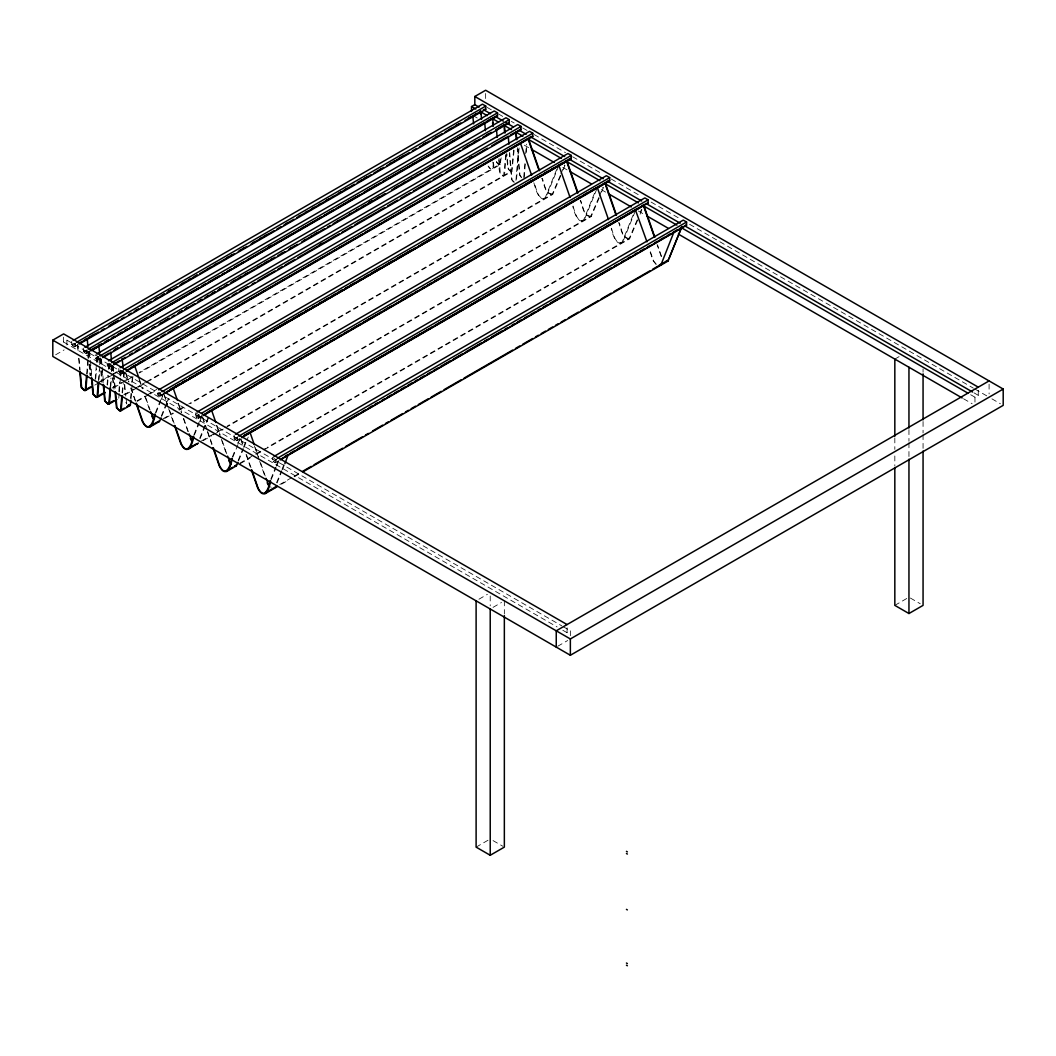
<?xml version="1.0" encoding="UTF-8"?>
<svg xmlns="http://www.w3.org/2000/svg" width="1056" height="1056" viewBox="0 0 1056 1056"><rect width="100%" height="100%" fill="white"/><g stroke="black" fill="none" stroke-linecap="round" stroke-linejoin="round"><path stroke-width="0.75" stroke-dasharray="5 3.75" d="M86.671 373.89L87.833 359.66M87.965 358.076L88.48 351.74M87.146 374.233L88.308 359.964M88.44 358.38L89.087 350.46L89.654 356.941M95.185 379.54L97.112 355.806M95.779 378.312L96.545 368.795M97.073 362.459L97.588 356.123M98.432 380.688L99.594 366.445M99.726 364.861L100.373 356.954M99.026 379.434L99.805 369.93M100.333 363.594L100.716 358.829M107.065 384.754L107.844 375.25M108.359 368.927L108.874 362.591M107.54 385.097L108.306 375.593M108.834 369.257L109.349 362.908M110.194 387.473L110.972 377.982M111.487 371.659L112.134 363.739M110.788 386.232L111.448 378.299M112.094 370.379L112.609 364.043L113.322 372.134M118.826 391.538L119.605 382.048M120.12 375.712L120.648 369.389M118.774 398.231L119.17 393.479M119.302 391.895L120.463 377.626M120.595 376.042L121.11 369.706M122.087 392.687L122.734 384.78M123.38 376.86L123.895 370.537M122.562 393.017L123.328 383.513M123.856 377.177L124.238 372.412M130.601 398.323L131.366 388.832M131.881 382.51L132.409 376.174M131.063 398.68L133.135 373.322M492.822 162.043C494.327 167.772 491.238 171.455 488.558 166.214M493.284 162.386C495.449 169.633 490.499 171.442 488.096 166.043M500.597 159.06L499.818 164.182L139.022 372.491M501.191 157.819L500.174 164.657L139.379 372.953M505.745 154.585L503.659 175.534L501.772 174.979L500.32 172.999L499.039 158.453M506.207 154.915L504.53 175.52C497.363 177.5 499.409 163.02 498.709 159.878M513.652 150.018L511.579 170.966L146.494 381.744M514.114 150.348L511.936 171.442L149.701 380.569M515.948 180.365L518.668 147.14M516.542 179.137L519.13 147.444M523.736 177.382L524.898 163.139M525.677 153.648L526.442 144.157M524.198 177.751L525.36 163.482M526.271 152.394L526.918 144.461M155.483 412.54L163.297 393.241M155.932 412.922L160.736 401.029M161.344 399.551L163.522 393.426M161.278 416.011L165.488 405.623M166.082 404.131L169.092 396.713M161.726 416.407L168.947 398.574M193.921 434.729L201.736 415.43M194.37 435.112L199.188 423.232M199.782 421.74L202.184 415.8M199.716 438.214L208.138 417.424M200.165 438.596L209.801 414.823M232.36 456.931L235.369 449.5M237.772 443.573L240.174 437.633M232.808 457.314L240.029 439.481M238.168 460.403L242.972 448.523M243.58 447.044L246.589 439.613M238.616 460.786L243.421 448.906M244.028 447.427L248.239 437.026M270.811 479.12L275.616 467.24M276.223 465.762L278.018 461.314M271.26 479.503L276.065 467.623M276.672 466.132L278.48 461.683M276.606 482.605L281.424 470.725M282.018 469.234L283.826 464.785M277.055 482.988L281.873 471.108M282.467 469.616L284.275 465.155M556.644 169.554L545.226 197.762C538.124 201.379 535.669 186.239 534.283 182.899M558.901 165.462L545.662 198.145C538.243 202.171 535.062 186.569 533.848 182.78M560.34 175.375L552.367 193.974L188.72 403.933M560.947 173.897L564.551 164.987M560.789 175.758L552.737 194.449L190.502 403.577M563.204 169.818L565 165.356M594.488 193.235L583.664 219.965C576.563 223.582 574.108 208.441 572.735 205.088M596.746 189.143L584.113 220.348C577.342 224.321 573.725 210.329 572.827 206.514M598.792 197.578L590.819 216.176L227.159 426.122M599.386 196.086L603.002 187.176M599.24 197.947L591.175 216.638L224.664 428.248M601.643 192.007L603.451 187.546M632.927 215.424L622.103 242.154C615.014 245.771 612.546 230.63 611.173 227.291M635.184 211.345L622.552 242.537C615.793 246.51 612.163 232.518 611.266 228.703M637.23 219.767L629.257 238.366L267.036 447.493M640.24 212.348L641.441 209.378M637.679 220.15L629.614 238.841L255.961 454.568M640.094 214.21L641.89 209.748M63.624 337.154L63.624 342.052L66.911 340.151L561.805 625.865M71.729 341.299L71.729 344.573L74.58 342.923M71.729 344.573L75.293 343.332M55.625 354.816L64.086 349.919M72.442 344.982L72.442 345.721L75.293 344.084M77.88 344.824L74.316 346.817L77.167 344.414M83.49 348.084L83.49 351.358L86.341 349.708M83.49 351.358L87.054 350.117M84.203 351.767L84.203 352.519L87.054 350.869M84.203 352.519L86.077 353.602L88.928 351.212M86.077 353.602L90.354 351.133M86.077 352.849L89.641 351.608M98.815 356.915L95.964 358.552L97.838 360.386L98.551 356.783L95.251 354.882L95.251 358.156L98.102 356.506M95.964 359.304L98.815 357.654M97.838 359.647L100.69 357.997M97.838 360.386L100.69 358.75M109.864 363.29L107.012 364.94L110.576 363.7M107.725 365.35L107.725 366.102L110.576 364.452M107.725 366.102L109.6 367.184L112.451 364.782M109.6 367.184L112.451 365.534M97.258 383.011L120.107 369.824M94.75 385.136L99.04 382.668M100.465 381.836L113.322 374.418M114.748 373.586L121.902 369.468M118.774 368.465L118.774 371.725L123.064 369.257M118.774 371.725L122.338 370.498M119.486 372.134L119.486 372.887L122.338 371.237M124.925 371.989L121.361 373.969L124.225 371.58M111.87 388.159L121.876 382.378M123.301 381.559L131.868 376.609M113.652 387.803L125.083 381.203M126.509 380.384L133.663 376.253M123.631 394.944L133.637 389.176M135.062 388.344L145.068 382.576M125.413 394.601L136.844 388.001M138.283 387.169L148.276 381.401M136.831 400.91L145.398 395.96M146.824 395.142L156.829 389.36M137.174 401.386L148.606 394.786M150.044 393.967L157.186 389.836M160.076 392.278L157.225 393.928L160.776 392.687M157.925 394.337L157.925 395.089L160.776 393.439M157.925 395.089L159.812 396.172L164.089 392.951M159.812 396.172L164.089 393.703M159.812 395.419L163.363 394.178M163.007 418.783L172.999 413.002M178.715 409.702L187.295 404.752M164.789 418.427L173.369 413.477M179.084 410.177L184.787 406.877M197.868 414.124L195.664 412.856L195.664 416.117L198.515 414.48M195.664 416.117L199.228 414.876M196.376 416.526L196.376 417.278L199.228 415.628M196.376 417.278L198.251 418.361L201.102 415.972M198.251 418.361L202.528 415.892M201.445 440.972L215.728 432.722M217.166 431.904L225.733 426.954M203.24 440.616L211.807 435.666M213.233 434.848L223.238 429.066M234.115 435.046L234.115 438.319L236.966 436.669M234.115 438.319L237.666 437.078M234.815 438.728L234.815 439.468L237.666 437.831M240.253 438.57L236.702 440.563L239.554 438.161M239.884 463.162L254.179 454.925M255.605 454.093L265.61 448.325M240.253 463.637L250.246 457.868M274.745 458.515L272.554 457.235L272.554 460.508L276.118 459.268M273.266 460.918L273.266 461.67L277.543 459.202M278.705 460.772L275.141 462.752L277.992 460.363M279.761 484.532L292.618 477.114M294.043 476.296L301.198 472.164M281.556 484.189L288.697 480.058M294.413 476.758L301.554 472.639M478.936 599.214L487.397 594.317M894.828 359.093L899.065 356.651M493.046 607.358L501.521 602.474M562.795 630.247L567.072 632.716L570.359 630.815L570.359 635.699M970.688 394.746L974.965 397.214L978.265 395.314L978.265 388.793M557.66 646.298L567.679 640.504M476.111 847.123L488.809 839.784M894.828 605.378L907.54 598.039M552.367 193.974C544.817 194.132 544.619 182.846 542.203 178.332M552.737 194.449C544.777 194.766 544.078 183.124 541.754 178.213M590.819 216.176C583.268 216.322 583.07 205.036 580.642 200.521M591.175 216.638C583.229 216.955 582.516 205.313 580.206 200.416M629.257 238.366C621.707 238.511 621.509 227.238 619.093 222.724M629.614 238.841C621.667 239.158 620.968 227.515 618.644 222.605M499.818 164.182L497.93 163.627L496.465 161.647M500.174 164.657L497.825 163.957L496.003 161.476M511.579 170.966L509.692 170.412L508.226 168.432L506.946 153.886M511.936 171.442L509.586 170.755L507.764 168.26L506.484 153.688M163.733 393.479L168.089 407.128M514.364 182.252L512.081 179.784L509.652 152.302M487.067 107.369L491.344 109.837M498.472 113.956L502.748 116.424M511.302 121.374L514.166 123.011M522.72 127.961L526.997 130.429M534.125 134.548L565.501 152.658M572.629 156.776L602.58 174.068M611.147 179.005L641.098 196.297M651.077 202.066L681.028 219.358M689.581 224.294L973.394 388.159M974.82 388.978L987.664 396.383M991.914 398.838L1000.375 403.735M973.988 392.845L978.265 395.314M472.943 115.526L477.233 117.995M524.291 145.16L529.993 148.46M562.795 167.389L567.072 169.871M601.3 189.631L605.59 192.1M638.392 211.042L644.094 214.328M963.56 398.772L972.114 403.709M910.364 598.039L920.238 603.742M563.231 626.696L570.359 630.815M74.316 346.064L75.029 346.474L75.029 343.2M95.251 358.156L95.964 358.552M109.6 366.432L110.312 366.841L110.312 363.568M121.361 373.23L122.074 373.626L122.074 370.366M198.251 417.622L198.964 418.018L198.964 414.757M236.702 439.811L237.402 440.22L237.402 436.946M275.141 462L275.854 462.409L275.854 459.149M72.442 345.721L74.316 346.817M119.486 372.887L121.361 373.969M234.815 439.468L236.702 440.563M273.266 461.67L275.141 462.752M63.624 342.052L557.093 626.947M493.046 840.602L502.933 846.305M270.402 486.776L271.207 487.318M521.453 177.21L519.988 175.217L517.572 147.748M521.347 177.54L519.526 175.058L517.242 149.147M513.44 182.107L511.619 179.626L509.335 153.714M656.146 264.079L653.651 261.017L649.625 249.48M656.053 264.409L653.242 260.964L649.176 249.374M126.76 403.92L125.875 402.323M126.733 403.339L125.915 397.65M661.571 256.45L657.532 244.913M661.148 256.397L657.096 244.807M255.354 447.718L258.548 456.892M260.687 463.016L265.478 476.771M254.377 446.081L259.182 459.848M259.71 461.38L265.03 476.665M241.151 439.388L243.817 447.044M246.484 454.687L251.275 468.442M240.715 439.283L243.382 446.926M246.035 454.568L250.298 466.805M216.916 425.528L220.11 434.702M222.235 440.814L227.027 454.582M216.467 425.41L220.73 437.646M221.258 439.177L226.591 454.476M202.712 417.199L206.976 429.436M207.504 430.967L212.824 446.252M202.264 417.08L205.458 426.254M207.596 432.379L211.86 444.616M178.464 403.339L181.658 412.513M183.797 418.625L188.588 432.379M178.028 403.22L181.223 412.394M183.348 418.506L188.153 432.274M164.261 395.01L167.455 404.184M169.594 410.296L174.385 424.05M168.617 408.659L173.95 423.944M139.498 379.606L142.692 388.78M145.886 397.954L150.137 410.19M139.049 379.5L142.243 388.674M144.91 396.317L149.701 410.084M125.822 372.808L129.017 381.982M131.142 388.093L135.934 401.861M125.387 372.689L128.581 381.876M130.706 387.988L135.498 401.755M123.486 370.168L124.199 378.246M124.766 384.714L125.77 396.026M123.156 371.567L123.737 378.035M124.304 384.516L125.162 394.231M113.216 365.904L115.355 390.152M113.467 373.758L114.893 389.954M111.87 364.993L112.438 371.461M113.005 377.929L114.008 389.242M111.395 364.769L111.976 371.25M112.543 377.731L113.401 387.446M101.455 359.106L102.023 365.574M102.168 367.198L103.594 383.354M100.993 358.868L101.416 363.726M101.983 370.207L103.132 383.156M100.109 358.195L100.676 364.663M101.244 371.131L102.102 380.833M99.634 357.984L100.201 364.465M100.782 370.933L101.772 382.272M89.549 350.698L90.262 358.789M90.407 360.4L91.832 376.57M90.367 365.033L91.37 376.372M88.348 351.41L88.915 357.878M89.483 364.346L90.486 375.659M87.872 351.186L88.44 357.667M89.021 364.148L90.011 375.474M77.788 343.913L78.5 351.991M79.081 358.459L80.071 369.772M77.471 345.286L78.038 351.767M78.606 358.248L79.609 369.574M989.089 384.173L989.089 393.954M974.965 397.214L974.965 402.098M923.063 368.94L923.063 372.227M923.063 421.489L923.063 432.973M923.063 434.623L923.063 449.394M908.952 429.634L908.952 441.25M908.952 442.768L908.952 457.67M894.828 437.897L894.828 449.394M894.828 455.968L894.828 465.815M567.072 627.818L567.072 632.716M504.346 600.838L504.346 613.972M490.222 595.98L490.222 605.827M485.641 93.509L485.641 100.03M160.512 392.555L160.512 395.828M86.79 349.985L86.79 353.258M66.911 340.151L66.911 345.035"/><path stroke-width="1.5" d="M86.539 375.474L85.378 389.717L84.322 390.139L81.642 387.552L80.216 371.395M87.014 375.817L85.853 390.086L84.52 390.614L81.18 387.394L79.754 371.197M98.314 382.272L97.139 396.515L96.083 396.924L93.403 394.35L91.978 378.18M98.776 382.602L97.614 396.871L96.281 397.412L92.941 394.178L91.516 377.982M110.194 387.473L108.9 403.3L107.844 403.722L105.164 401.135L103.739 384.978M110.537 389.4L109.375 403.669L108.042 404.197L104.702 400.963L103.277 384.78M121.836 395.855L120.661 410.098L119.605 410.507L116.926 407.933L115.5 391.763M122.298 396.185L121.136 410.454L119.803 410.995L116.464 407.761L115.038 391.565M130.931 400.264L130.337 405.319L120.622 410.942M154.876 414.018C153.107 423.562 148.447 432.683 142.864 421.74L136.475 403.392M155.324 414.401C153.16 425.581 148.421 432.868 142.428 421.634L136.039 403.273M161.119 417.886L159.588 421.37L149.662 427.152M193.314 436.22C191.558 445.764 186.899 454.885 181.302 443.929L174.913 425.581M193.763 436.603C191.598 447.77 186.859 455.07 180.866 443.824L174.478 425.476M231.766 458.41C229.997 467.953 225.337 477.074 219.754 466.132L213.365 447.784M232.214 458.792C230.036 469.96 225.298 477.259 219.305 466.026L212.916 447.665M238.009 462.277L236.478 465.762L226.552 471.544M270.204 480.612C268.448 490.156 263.789 499.277 258.192 488.321L251.803 469.973M270.653 480.995C268.488 492.162 263.749 499.448 257.756 488.215L251.368 469.867M284.882 463.676L288.262 454.568M669.068 258.298L678.084 236.029M679.285 233.059L681.094 228.598M681.688 227.119L668.065 261.03L302.98 471.808M198.37 443.058L188.113 449.354M236.359 464.864L235.013 465.775M275.246 487.45L272.963 488.413M660.554 264.343L659.208 265.267M668.461 259.776L659.789 265.135M149.305 426.69L159.166 420.948M274.507 487.529L276.91 486.182M479.094 107.118L474.817 104.65L474.817 96.492L485.641 90.248L1003.2 389.057L1003.2 405.359L570.359 655.261L52.8 356.44L52.8 340.151L63.624 333.894L567.072 624.558M471.517 111.434L471.517 106.55L474.817 104.65M73.154 340.468L482.46 104.174L485.747 106.075L485.747 109.336L79.306 344.005M76.454 342.382L485.747 106.075M168.406 291.337L171.257 289.687M79.134 343.134L81.827 341.576M84.506 340.032L87.199 338.474L87.912 346.566M90.064 336.824L94.34 334.356M110.062 325.274L118.628 320.338M135.775 310.438L138.64 308.788M148.632 303.006L151.496 301.356M155.773 298.888L158.638 297.238M161.489 295.588L164.353 293.938M168.63 291.456L171.494 289.806M181.5 284.038L184.351 282.388M188.641 279.919L191.492 278.269M194.357 276.619L197.208 274.969M207.214 269.188L211.49 266.719M214.355 265.069L217.206 263.419M227.212 257.638L231.502 255.169M240.068 250.219L244.358 247.751M252.925 242.801L255.79 241.151M260.066 238.669L268.646 233.719M285.793 223.819L288.644 222.169M298.65 216.401L301.501 214.751M305.791 212.282L308.642 210.632M311.507 208.982L314.358 207.332M318.648 204.851L321.499 203.201M325.789 200.732L328.654 199.082M331.505 197.432L334.369 195.782M338.646 193.301L341.51 191.651M344.362 190.001L347.226 188.351M351.503 185.882L354.367 184.232M357.218 182.582L361.508 180.114M364.36 178.464L367.224 176.814M377.23 171.032L381.506 168.564M390.086 163.614L394.363 161.132M397.228 159.482L405.794 154.532M422.941 144.646L425.806 142.996M435.798 137.214L438.662 135.564M448.655 129.796L451.519 128.146M455.796 125.664L458.66 124.014M468.666 118.246L471.517 116.596M474.263 115.012L476.903 113.494M82.87 341.128L98.564 332.059M101.416 330.422L104.267 328.772M108.544 326.304L118.523 320.536M121.387 318.886L124.238 317.249M128.515 314.78L131.366 313.13M134.218 311.48L137.069 309.83M141.346 307.362L144.197 305.712M147.048 304.075L151.325 301.607M154.176 299.957L157.04 298.307M159.892 296.657L164.168 294.188M167.02 292.538L176.999 286.783M179.85 285.133L189.829 279.365M192.694 277.728L196.97 275.26M199.822 273.61L208.375 268.673M212.652 266.191L228.347 257.136M231.198 255.486L234.049 253.849M238.326 251.381L241.177 249.731M244.028 248.081L246.88 246.431M251.156 243.962L254.008 242.312M256.859 240.676L261.136 238.207M264 236.557L266.851 234.907M269.702 233.257L273.979 230.789M276.83 229.139L281.107 226.67M283.958 225.034L286.81 223.384M289.661 221.734L293.938 219.265M296.789 217.615L299.653 215.965M302.504 214.328L306.781 211.86M309.632 210.21L319.612 204.442M322.463 202.792L331.016 197.855M335.306 195.386L350.988 186.331M360.967 180.563L370.946 174.808M373.811 173.158L376.662 171.508M380.939 169.039L383.79 167.389M386.641 165.739L390.918 163.271M393.769 161.634L396.62 159.984M399.472 158.334L403.748 155.866M406.6 154.216L409.464 152.566M412.315 150.929L416.592 148.46M419.443 146.81L429.422 141.042M432.274 139.392L436.55 136.924M439.402 135.287L442.253 133.637M445.117 131.987L449.394 129.518M452.245 127.868L460.799 122.932M465.076 120.463L480.77 111.408M84.916 347.266L494.221 110.959L497.508 112.86L497.508 116.134L91.067 350.79M88.216 349.166L497.508 112.86M268.739 246.998L271.603 245.348M90.895 349.932L96.281 346.817M97.495 346.262L101.825 343.622M104.623 342.144L108.966 339.491M111.751 338.039L114.682 336.191M117.454 334.739L121.823 332.072M124.582 330.62L127.538 328.772M130.297 327.334L134.68 324.654M137.425 323.215L147.536 317.222M150.256 315.797L161.819 308.972M163.086 308.392L194.687 290.004M195.888 289.45L198.739 287.813M201.604 286.163L206.118 283.404M208.732 282.044L218.975 275.986M221.562 274.639L224.413 272.989M227.264 271.339L231.541 268.871M234.392 267.221L238.973 264.436M240.108 263.934L244.385 261.466M247.236 259.816L251.83 257.017M252.938 256.516L258.971 252.886M260.066 252.397L271.828 245.467M272.897 244.992L278.982 241.336M280.038 240.874L291.839 233.917M292.868 233.468L301.422 228.532M301.831 228.136L304.696 226.486M305.699 226.05L321.394 216.995M324.245 215.345L327.096 213.708M327.558 213.299L334.224 209.59M337.075 207.94L347.068 202.171M347.556 201.749L356.123 196.799M357.047 196.416L359.898 194.766M364.175 192.298L368.98 189.367M369.877 188.998L376.134 185.249M377.005 184.892L379.856 183.242M382.721 181.592L388.991 177.83M389.849 177.474L401.848 170.399M402.679 170.069L411.233 165.132M411.84 164.63L414.704 162.98M415.51 162.65L431.204 153.595M431.851 153.08L436.907 150.308M441.184 147.84L451.163 142.072M451.849 141.53L456.878 138.785M457.565 138.23L464.006 134.666M466.858 133.016L469.709 131.366M471.847 129.98L476.837 127.248M477.563 126.68L483.965 123.13M486.816 121.493L491.304 118.76M492.532 118.193L497.508 116.134M91.78 350.315L496.808 115.724M96.677 354.05L505.982 117.744L509.269 119.645L509.269 122.918L102.828 357.575M99.977 355.951L509.269 119.645M369.085 202.646L371.936 200.996M115.012 349.589L117.863 347.939M120.727 346.289L125.017 343.807M133.584 338.857L137.874 336.389M140.725 334.739L145.015 332.257M160.723 323.189L169.303 318.239M179.296 312.47L182.16 310.82M186.45 308.339L189.301 306.689M199.307 300.92L202.158 299.27M206.448 296.789L209.299 295.152M212.164 293.502L215.015 291.852M219.305 289.37L222.156 287.72M225.02 286.07L227.872 284.42M232.162 281.952L235.026 280.302M239.303 277.82L242.167 276.17M245.018 274.52L247.883 272.87M257.875 267.102L262.165 264.62M265.016 262.97L267.881 261.32M270.732 259.684L275.022 257.202M277.886 255.552L282.163 253.084M290.743 248.134L295.02 245.652M303.6 240.702L306.451 239.052M310.741 236.584L319.308 231.634M336.455 221.734L339.319 220.084M349.312 214.315L352.176 212.665M356.453 210.184L359.317 208.534M362.168 206.884L365.033 205.234M369.323 202.765L372.174 201.115M376.464 198.634L379.315 196.984M382.18 195.334L385.031 193.684M395.036 187.915L397.888 186.265M402.178 183.797L405.029 182.147M407.893 180.497L412.183 178.015M415.034 176.365L417.886 174.715M427.891 168.947L432.181 166.465M440.748 161.515L445.038 159.047M447.889 157.397L456.469 152.447M466.462 146.678L469.326 145.028M473.616 142.547L476.467 140.897M486.473 135.128L489.324 133.478M499.105 127.829L504.385 124.78L505.098 132.871M103.554 356.347L109.256 353.06M113.533 350.592L117.81 348.11M120.661 346.474L129.215 341.524M133.492 339.055L149.186 330M152.038 328.35L154.889 326.713M159.166 324.245L162.017 322.595M164.868 320.945L169.145 318.476M171.996 316.826L174.847 315.176M177.712 313.54L181.988 311.071M184.84 309.421L187.691 307.771M190.542 306.121L194.819 303.653M197.67 302.003L201.947 299.534M204.798 297.898L207.649 296.248M210.5 294.598L214.79 292.129M217.642 290.479L220.493 288.829M223.344 287.192L227.621 284.724M230.472 283.074L240.451 277.306M243.302 275.656L258.997 266.6M261.848 264.95L271.828 259.195M281.807 253.427L284.671 251.777M288.948 249.308L291.799 247.672M294.65 246.022L297.502 244.372M301.778 241.903L304.63 240.253M307.481 238.603L311.758 236.135M314.609 234.498L317.46 232.848M320.324 231.198L324.601 228.73M327.452 227.08L330.304 225.43M333.155 223.793L337.432 221.324M340.283 219.674L350.262 213.906M353.113 212.256L357.403 209.788M360.254 208.151L370.234 202.382M373.085 200.732L381.638 195.796M391.631 190.027L401.61 184.272M404.461 182.622L407.312 180.972M411.589 178.504L414.44 176.854M417.292 175.204L421.568 172.735M424.42 171.098L427.284 169.448M430.135 167.798L434.412 165.33M437.263 163.68L440.114 162.03M444.391 159.562L447.242 157.925M450.094 156.275L454.37 153.806M457.222 152.156L460.073 150.506M462.924 148.856L467.214 146.388M470.065 144.751L480.044 138.983M482.896 137.333L491.449 132.396M495.726 129.928L507.144 123.341M108.438 360.848L517.744 124.542L521.03 126.443L521.03 129.716L113.89 364.716M111.738 362.749L521.03 126.443M319.414 244.9L322.265 243.25M469.418 158.294L472.283 156.644M113.89 363.964L119.592 360.677M122.443 359.027L125.294 357.377M129.571 354.908L132.488 353.074M135.274 351.608L139.63 348.955M142.402 347.503L145.253 345.853M148.104 344.203L152.486 341.524M155.245 340.085L158.096 338.435M160.948 336.798L165.343 334.105M168.076 332.68L178.2 326.687M180.906 325.261L192.496 318.437M193.75 317.856L198.211 315.137M200.878 313.738L212.494 306.887M213.708 306.332L229.403 297.277M232.254 295.627L236.782 292.868M239.382 291.509L247.936 286.572M252.212 284.104L255.064 282.454M257.928 280.804L269.636 273.887M270.758 273.398L275.035 270.93M277.886 269.28L282.493 266.468M285.014 265.162L289.648 262.35M290.717 261.862L295.007 259.393M297.858 257.756L302.504 254.918M303.56 254.456L309.646 250.8M310.688 250.338L322.502 243.368M323.519 242.933L332.086 237.996M332.508 237.6L335.359 235.95M336.362 235.514L339.214 233.878M342.065 232.228L352.044 226.459M354.895 224.809L357.746 223.172M358.222 222.75L377.718 211.636M378.22 211.2L384.846 207.53M387.697 205.88L397.676 200.112M400.528 198.462L406.798 194.7M407.669 194.357L410.52 192.707M413.371 191.057L419.654 187.282M420.499 186.938L430.478 181.183M433.33 179.533L441.896 174.596M446.173 172.115L452.509 168.313M453.301 168.01L461.855 163.06M462.515 162.532L465.366 160.882M466.132 160.591L481.826 151.536M482.513 150.995L487.529 148.249M491.806 145.768L494.657 144.131M495.37 143.563L501.785 140.012M502.511 139.445L507.487 136.712M510.352 135.062L514.628 132.594M517.48 130.957L521.03 129.716M120.199 367.633L529.505 131.327L532.792 133.228L532.792 136.501L126.35 371.158M84.982 390.1L90.367 386.998M85.338 390.575L92.057 386.694M123.499 369.534L532.792 133.228M131.353 367.462L135.63 364.993M138.481 363.343L187.334 335.267M189.816 333.709L207.346 323.717M209.788 322.172L227.344 312.18M228.32 311.467L233.059 308.88M235.462 307.362L240.2 304.748M241.164 304.062L260.198 293.198M261.122 292.538L273.055 285.78M273.966 285.12L305.923 266.812M306.768 266.191L337.352 248.662M338.131 248.068L357.35 237.112M358.103 236.544L363.066 233.812M365.231 232.426L377.362 225.562M378.074 225.02L383.064 222.262M383.777 221.72L403.075 210.725M403.735 210.197L412.302 205.26M413.068 204.943L437.963 190.436M438.794 190.093L457.934 178.913M458.792 178.556L530.666 136.924M126.628 370.498L520.45 143.141L531.63 175.243M521.77 142.375L528.356 138.574L539.537 170.676M96.743 396.884L104.808 392.238M97.099 397.36L105.164 392.7M108.504 403.682L113.89 400.58M108.86 404.158L116.926 399.498M120.265 410.467L124.304 408.144M126.997 406.586L129.677 405.042L128.621 404.963M158.651 389.836L567.943 153.529L571.243 155.43L571.243 158.704L164.789 393.36M161.938 391.736L571.243 155.43M169.792 389.651L179.771 383.896M182.622 382.246L185.486 380.596M189.763 378.127L192.614 376.477M195.466 374.84L198.317 373.19M202.594 370.722L205.445 369.072M208.296 367.422L212.573 364.954M215.424 363.304L218.275 361.667M221.14 360.017L225.416 357.548M228.268 355.898L238.247 350.13M241.098 348.493L245.375 346.025M248.226 344.375L251.077 342.725M253.928 341.075L258.218 338.606M261.07 336.956L269.623 332.02M273.9 329.551L289.582 320.496M292.446 318.846L302.425 313.078M305.276 311.441L308.128 309.791M312.404 307.322L315.256 305.672M318.107 304.022L322.384 301.554M325.235 299.904L328.099 298.267M332.376 295.799L335.227 294.149M338.078 292.499L342.355 290.03M345.206 288.38L348.058 286.73M350.909 285.094L355.186 282.625M358.037 280.975L360.888 279.325M363.752 277.675L368.029 275.207M370.88 273.557L380.86 267.802M383.711 266.152L392.264 261.215M396.541 258.746L412.236 249.691M422.215 243.923L432.194 238.154M435.059 236.504L437.91 234.868M442.187 232.399L445.038 230.749M447.889 229.099L452.166 226.631M455.017 224.981L457.868 223.331M460.72 221.694L464.996 219.226M467.848 217.576L470.699 215.926M473.563 214.276L477.84 211.807M480.691 210.157L490.67 204.402M493.522 202.752L497.798 200.284M500.65 198.634L503.501 196.984M506.352 195.347L510.642 192.878M513.493 191.228L522.047 186.292M526.324 183.81L542.005 174.755M544.87 173.118L547.721 171.468M551.998 169L554.849 167.35M557.7 165.7L561.977 163.231M564.828 161.581L567.679 159.944M174.346 387.156L187.216 379.738M190.067 378.088L200.072 372.319M202.924 370.669L207.214 368.188M210.065 366.538L212.929 364.888M215.78 363.238L220.07 360.769M222.922 359.119L225.786 357.469M228.637 355.819L232.927 353.351M235.778 351.688L245.797 345.919M248.648 344.269L265.795 334.369M268.646 332.719L317.222 304.682M320.074 303.032L337.234 293.132M340.085 291.482L342.936 289.832M345.8 288.182L357.232 281.582M360.083 279.932L362.947 278.282M365.798 276.632L370.088 274.164M372.94 272.501L382.945 266.732M385.796 265.082L395.802 259.314M398.653 257.664L402.943 255.182M405.794 253.532L415.8 247.764M418.651 246.114L467.24 218.077M470.092 216.414L474.382 213.946M477.233 212.296L487.238 206.527M490.09 204.864L492.954 203.227M497.231 200.746L507.236 194.977M510.088 193.327L512.952 191.677M515.803 190.027L520.093 187.546M522.944 185.896L532.963 180.127M535.814 178.477L540.104 176.009M542.956 174.346L552.961 168.577M555.812 166.927L566.795 160.763L577.975 192.878M166.439 392.053L566.795 160.763M166.94 392.053L570.53 159.047M197.089 412.025L606.395 175.718L609.682 177.619L609.682 180.893L203.24 415.549M201.815 413.107L609.682 177.619M208.243 411.853L218.222 406.085M221.074 404.448L225.35 401.966M228.202 400.33L231.053 398.68M233.904 397.03L238.181 394.561M241.032 392.911L249.599 387.974M253.876 385.506L269.557 376.451M272.408 374.801L275.26 373.151M279.55 370.682L282.401 369.032M285.252 367.396L288.103 365.746M292.38 363.277L295.231 361.627M298.082 359.977L302.359 357.509M305.21 355.859L308.062 354.222M312.338 351.74L315.203 350.104M318.054 348.454L322.331 345.985M325.182 344.335L328.033 342.685M330.884 341.048L335.161 338.567M338.012 336.93L340.864 335.28M343.715 333.63L347.992 331.162M350.856 329.512L360.835 323.756M363.686 322.106L380.794 312.22M383.645 310.583L392.212 305.633M402.191 299.878L412.17 294.109M415.021 292.459L417.872 290.822M422.149 288.354L425.014 286.704M427.865 285.054L432.142 282.586M434.993 280.936L437.844 279.286M440.695 277.649L444.972 275.167M447.823 273.53L450.674 271.88M453.526 270.23L457.802 267.762M460.667 266.112L464.944 263.644M467.795 261.994L470.646 260.357M473.497 258.707L477.774 256.238M480.625 254.588L490.604 248.82M493.456 247.183L502.022 242.233M506.299 239.765L521.981 230.71M524.832 229.06L527.683 227.423M531.973 224.954L534.824 223.304M537.676 221.654L541.952 219.186M544.804 217.536L547.655 215.886M551.932 213.418L554.783 211.781M557.634 210.131L560.485 208.481M564.762 206.012L567.626 204.362M570.478 202.712L574.754 200.244M577.606 198.607L580.457 196.957M583.308 195.307L587.585 192.839M590.436 191.189L600.415 185.42M603.28 183.784L607.556 181.315M204.864 414.124L597.326 187.532L608.52 219.635M598.646 186.767L605.246 182.965L616.427 215.068M204.877 414.256L597.115 187.48M598.66 186.899L605.26 183.097M187.757 448.879L195.822 444.22M235.541 434.227L644.833 197.921L648.133 199.822L648.133 203.095L241.679 437.752M238.828 436.128L648.133 199.822M243.83 435.692L249.533 432.406M251.236 431.548L256.964 428.261M259.512 426.637L276.962 416.711M279.484 415.114L289.819 409.279M292.314 407.695L302.676 401.861M305.158 400.29L309.817 397.742M310.86 396.99L315.533 394.442M317.988 392.885L406.969 341.642M407.827 341.009L426.967 330.092M427.799 329.485L432.683 326.806M434.927 325.367L446.978 318.556M447.77 317.948L452.694 315.256M453.473 314.662L459.835 311.124M460.601 310.543L472.692 303.706M473.431 303.138L485.549 296.274M486.275 295.72L507.659 283.378M508.398 283.074L556.987 255.037M557.581 254.549L582.701 240.187M583.242 239.738L602.699 228.637M603.214 228.202L611.767 223.265M612.691 222.869L637.441 208.441M641.718 205.973L644.569 204.323M243.316 436.313L250.034 432.432L254.285 444.668M251.46 431.614L322.898 390.364M325.75 388.714L564.34 250.972M567.204 249.322L610.064 224.572M612.916 222.922L643.685 205.154L654.865 237.27M243.316 436.445L249.81 432.379M251.473 431.746L643.698 205.286M226.195 471.068L232.914 467.201M273.979 456.416L683.272 220.11L686.572 222.011L686.572 225.284L280.13 459.941M277.279 458.317L686.572 222.011M285.12 456.245L287.971 454.595M290.836 452.945L295.112 450.476M297.964 448.826L307.943 443.071M310.794 441.421L320.773 435.653M323.624 434.016L327.914 431.548M330.766 429.898L339.319 424.961M343.596 422.479L359.278 413.424M362.142 411.787L364.993 410.137M369.27 407.669L372.121 406.019M374.972 404.369L377.824 402.719M382.1 400.25L384.952 398.614M387.803 396.964L392.08 394.495M394.931 392.845L397.782 391.195M400.646 389.545L404.923 387.077M407.774 385.44L412.051 382.958M414.902 381.322L417.754 379.672M420.605 378.022L424.882 375.553M427.733 373.903L430.584 372.253M433.435 370.616L437.725 368.148M440.576 366.498L450.556 360.73M453.407 359.08L461.96 354.143M466.237 351.674L481.932 342.619M484.783 340.969L487.634 339.319M491.911 336.851L501.89 331.096M504.742 329.446L507.606 327.796M511.883 325.327L514.734 323.677M517.585 322.04L521.862 319.559M524.713 317.922L527.564 316.272M530.416 314.622L534.692 312.154M537.544 310.504L540.395 308.867M543.259 307.217L547.536 304.748M550.387 303.098L560.366 297.33M563.218 295.693L567.494 293.212M570.346 291.575L573.197 289.925M576.048 288.275L580.338 285.806M583.189 284.156L591.743 279.22M596.02 276.751L611.701 267.696M614.566 266.046L617.417 264.396M621.694 261.928L624.545 260.278M627.396 258.641L630.247 256.991M634.524 254.522L637.375 252.872M640.226 251.222L644.503 248.754M647.354 247.104L650.219 245.467M654.496 242.986L657.347 241.349M660.198 239.699L664.475 237.23M667.326 235.58L670.177 233.93M673.028 232.294L677.305 229.812M680.156 228.175L683.008 226.525M281.767 458.634L682.136 227.489M264.634 493.271L272.699 488.611M302.623 471.346L311.19 466.396M314.054 464.746L342.619 448.246M345.484 446.596L362.63 436.696M365.482 435.046L368.346 433.396M372.623 430.927L382.628 425.146M385.48 423.496L388.344 421.846M391.195 420.196L402.626 413.596M405.491 411.946L408.342 410.296M411.206 408.659L415.483 406.177M418.348 404.527L428.34 398.759M431.204 397.109L441.21 391.327M444.061 389.677L461.208 379.777M464.059 378.127L512.635 350.09M515.5 348.44L519.776 345.959M522.641 344.309L532.646 338.54M535.498 336.89L538.349 335.24M541.213 333.59L545.503 331.122M548.354 329.472L552.644 326.99M555.496 325.34L558.36 323.69M561.211 322.04L565.501 319.572M568.352 317.922L578.358 312.14M581.209 310.49L598.356 300.604M601.22 298.954L611.213 293.172M614.077 291.522L649.796 270.904M652.648 269.254L658.363 265.954M265.003 493.746L277.266 486.658M989.089 380.912L556.248 630.815L556.248 647.104M52.8 340.151L570.359 638.959L1003.2 389.057M476.111 600.838L476.111 847.123L490.222 855.268L504.346 847.123L504.346 615.622M894.828 467.452L894.828 605.378L908.952 613.523L923.063 605.378L923.063 451.044M668.065 261.03L666.626 261.136M159.073 421.727L157.634 421.819M196.865 444.074L197.525 443.916M235.963 466.118L234.524 466.211M130.033 405.504L128.212 405.161M658.72 265.703L661.003 264.739L674.005 231.871M635.329 209.616L646.958 241.837M515.909 131.459L516.859 139.656M472.705 115.645L473.656 123.856M98.723 345.154L99.673 353.351M122.021 358.618L123.196 366.934M474.817 96.492L978.265 387.156M485.747 109.336L485.047 108.94L485.047 109.679M509.269 122.918L508.57 122.509L508.57 123.262M532.792 136.501L532.092 136.092L532.092 136.844M570.53 158.294L571.243 158.704M609.682 180.893L608.982 180.484L608.982 181.236M648.133 203.095L647.42 202.686L647.42 203.425M685.872 224.875L686.572 225.284M483.371 109.586L490.499 113.705M496.214 116.992L503.342 121.11M506.194 122.76L513.322 126.878M519.024 130.178L526.152 134.284M530.442 136.765L564.67 156.526M568.946 158.994L603.174 178.754M607.451 181.223L641.678 200.983M645.955 203.452L680.183 223.212M684.473 225.694L972.563 392.014M471.517 106.55L475.794 109.019M480.084 111.487L487.212 115.606M492.914 118.906L498.617 122.192M504.319 125.492L511.46 129.598M515.737 132.079L522.865 136.184M528.568 139.484L561.37 158.426M567.072 161.713L599.874 180.655M605.59 183.955L638.392 202.884M644.094 206.184L676.896 225.113M681.173 227.594L967.837 393.096M531.419 149.279L554.242 162.452M569.923 171.508L591.32 183.863M608.441 193.75L631.25 206.923M646.945 215.978L668.342 228.334M678.322 234.089L962.135 397.954M626.432 851.334L627.383 851.888M626.432 853.512L627.383 854.053M626.432 909.361L627.383 909.902M626.432 963.032L627.383 963.574M626.432 965.21L627.383 965.752M558.901 165.462L570.068 197.446M231 464.178L228.716 460.588M268.95 485.364L266.006 478.302M268.66 485.522L267.168 482.777M230.512 463.175L227.568 456.113M192.06 440.972L189.116 433.91M191.783 441.131L190.278 438.398M153.622 418.783L150.678 411.721M153.331 418.942L151.826 416.196M643.777 206.58L653.902 235.633M605.867 185.909L615.991 214.962M566.359 160.657L577.54 192.773M528.449 139.986L538.56 169.039M211.583 410.243L215.846 422.466M173.144 388.04L177.408 400.277M134.693 365.851L138.956 378.074M515.816 132.95L516.384 139.432M508.226 136.145L508.939 144.223M504.2 127.789L504.623 132.647M496.465 129.347L497.178 137.438M492.624 117.995L493.337 126.073M492.571 122.615L492.862 125.849M484.704 122.562L485.417 130.64M480.85 111.21L481.562 119.288M480.388 110.959L480.678 114.206M110.722 352.057L111.434 360.149M923.063 373.864L923.063 419.839M908.952 367.237L908.952 427.997M908.952 459.188L908.952 613.523M894.828 359.093L894.828 436.26M570.359 638.959L570.359 655.261M520.331 129.307L520.331 130.06M490.222 608.982L490.222 855.268"/></g></svg>
